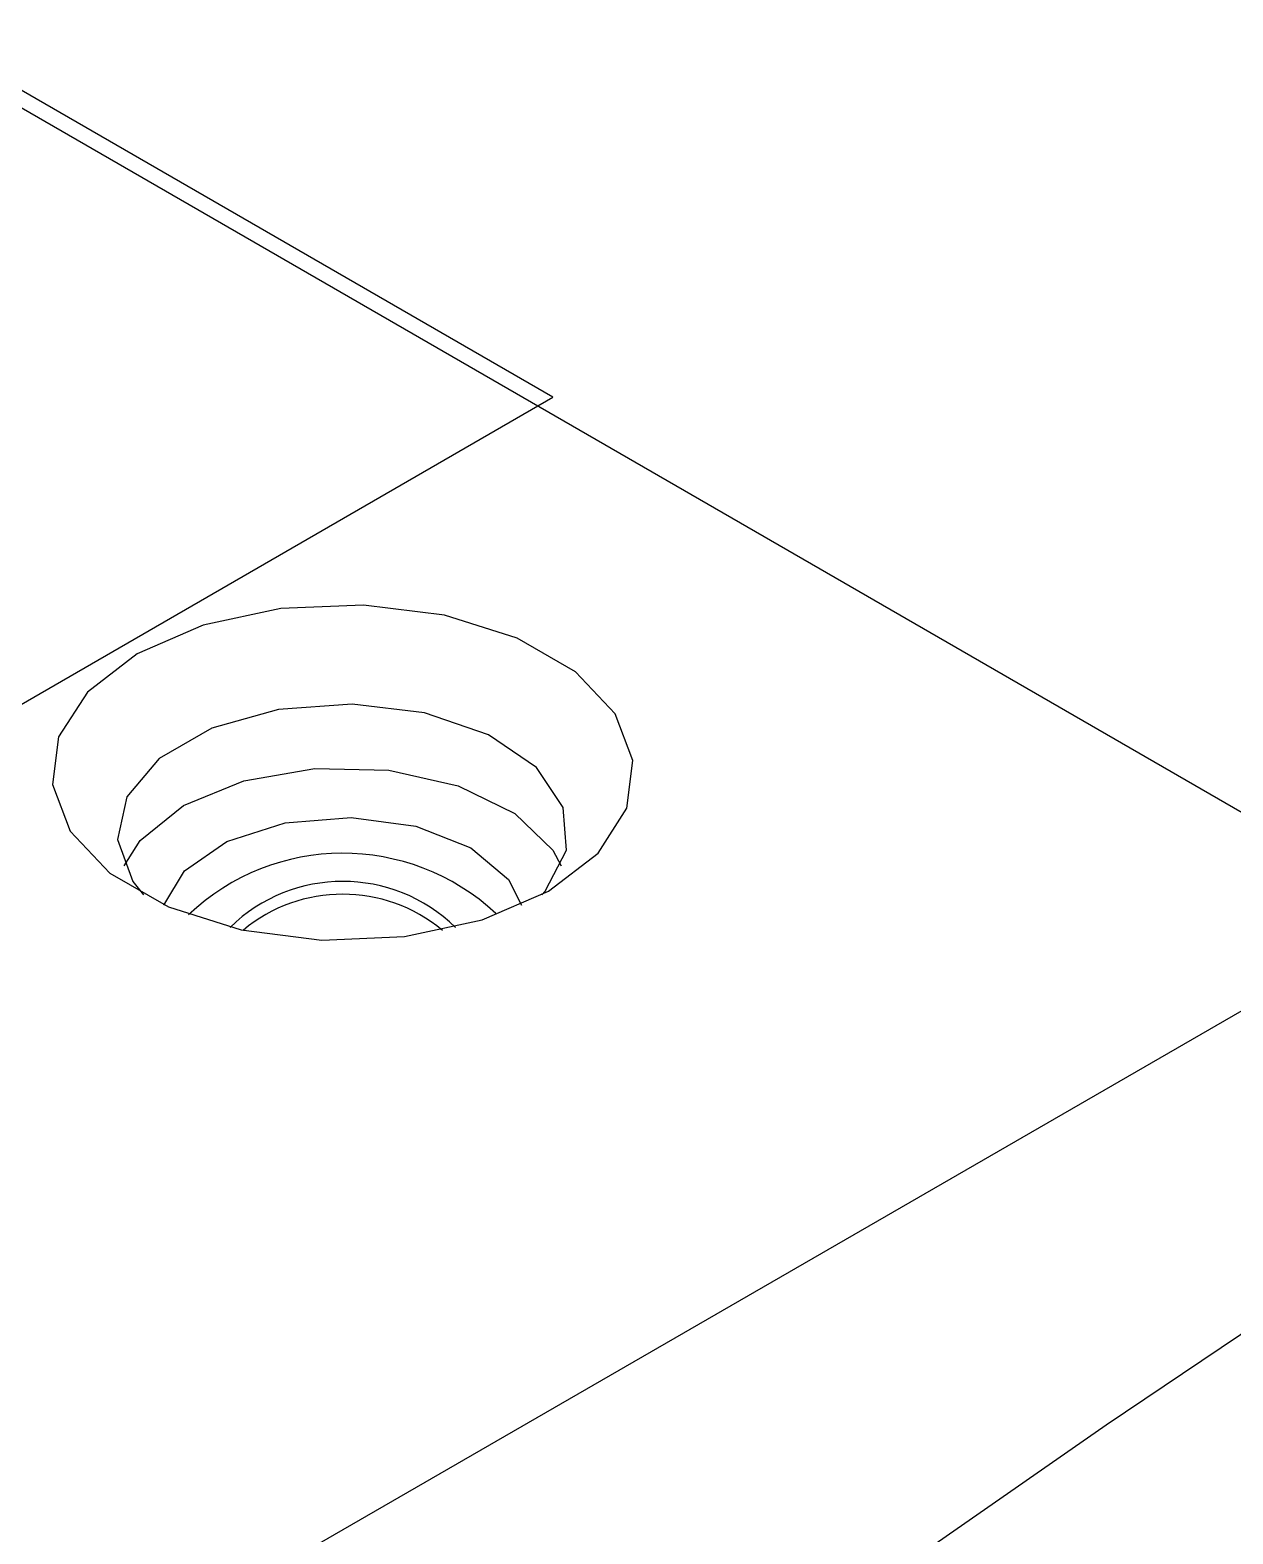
# Model space of a CAD drawing. Header units: inches. Extents: x 2.5 to 102.3, y 2 to 82.2.
# Drawn here: x 64.472 to 65.121, y 52.194 to 53.006 of the extents above; entities that cross this region are included whole.
import ezdxf

# ---------------------------------------------------------------- set-up
doc = ezdxf.new("R2010")
doc.units = ezdxf.units.IN
doc.header["$MEASUREMENT"] = 0
doc.layers.add('LABEL', color=2, linetype='Continuous')

msp = doc.modelspace()

# ---------------------------------------------------------------- linework, layer by layer
for p, q in [((62.5748, 54.05603), (65.21875, 52.52971)), ((64.5169, 52.12455), (65.44366, 52.65955))]:
    msp.add_line(p, q)
at = {"flags": 128}
for points in [[(64.7517, 52.54063), (64.77849, 52.56129), (64.79411, 52.58547), (64.7973, 52.61121), (64.7878, 52.63643), (64.76637, 52.65908), (64.73476, 52.67733), (64.69552, 52.6897), (64.65184, 52.69518), (64.60725, 52.69334), (64.56536, 52.68432), (64.52957, 52.66886), (64.50278, 52.6482), (64.48716, 52.62402), (64.48397, 52.59827), (64.49347, 52.57306), (64.5149, 52.55041), (64.54651, 52.53216), (64.58575, 52.51979), (64.62943, 52.5143), (64.67402, 52.51614), (64.71591, 52.52516), (64.7517, 52.54063)], [(64.74822, 52.53868), (64.74997, 52.54067), (64.7614, 52.56284), (64.75975, 52.58594), (64.74518, 52.60749), (64.71929, 52.62514), (64.68487, 52.63698), (64.64566, 52.64172), (64.60591, 52.63886), (64.56992, 52.62871), (64.54159, 52.61235), (64.52399, 52.59157), (64.51904, 52.56862), (64.52726, 52.54599), (64.53305, 52.53868)], [(64.55458, 52.58692), (64.58718, 52.60036), (64.62558, 52.60696), (64.66561, 52.60601), (64.70293, 52.5976), (64.7335, 52.58265), (64.75401, 52.56278), (64.75866, 52.55438)], [(64.52261, 52.55438), (64.5313, 52.5681), (64.55458, 52.58692)], [(64.54409, 52.53322), (64.55518, 52.5516), (64.57814, 52.56756), (64.60955, 52.57766), (64.64515, 52.58053), (64.68015, 52.57578), (64.7098, 52.56405)], [(64.70125, 52.01543), (64.88013, 52.13239), (65.05279, 52.25259), (65.40501, 52.48937), (65.51368, 52.5575)], [(64.7098, 52.56405), (64.73012, 52.54693), (64.73718, 52.53322)]]:
    msp.add_lwpolyline(points, dxfattribs=at)
for centre, radius, start, end in [((64.64072, 52.4401), 0.12106, 46.99194, 133.53063), ((64.64063, 52.45894), 0.08701, 45.63898, 134.36102), ((64.64063, 52.45517), 0.0839, 50.12217, 129.87771)]:
    msp.add_arc(centre, radius, start, end)
at = {"layer": 'LABEL'}
for p, q in [((64.75412, 52.80738), (61.61434, 54.62013)), ((64.05653, 52.40463), (64.75412, 52.80738))]:
    msp.add_line(p, q, dxfattribs=at)

doc.saveas('drawing.dxf')
